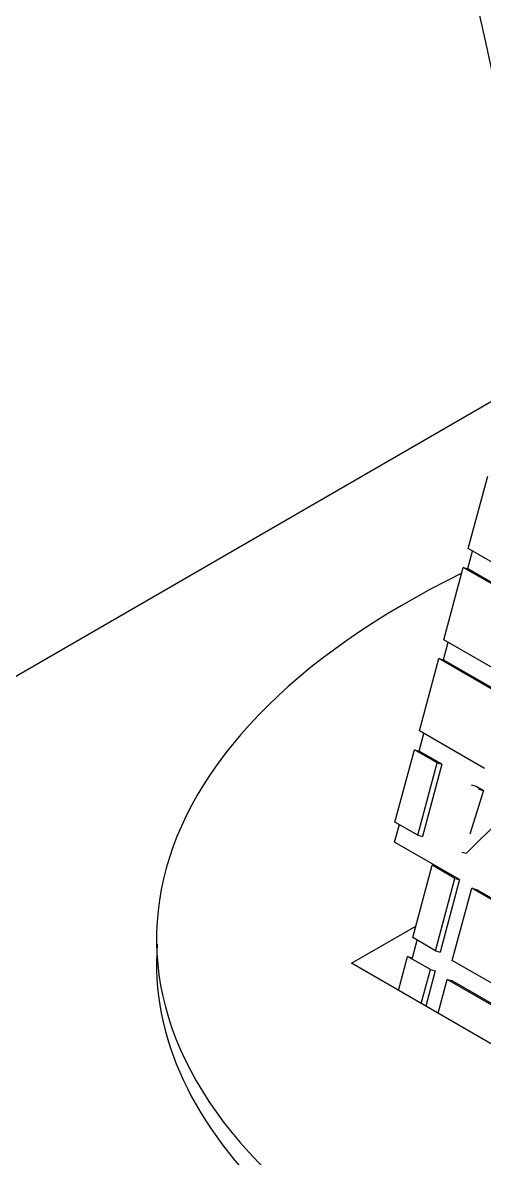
# Model space of a CAD drawing. Header units: millimetres. Extents: x -4973.8 to -4954.5, y -4694.7 to -4675.4.
# Drawn here: x -4965.418 to -4964.451, y -4684.791 to -4682.411 of the extents above; entities that cross this region are included whole.
import ezdxf

# ---------------------------------------------------------------- set-up
doc = ezdxf.new("R2010")
doc.units = ezdxf.units.MM
doc.header["$LTSCALE"] = 10
doc.layers.add('Termotécnica', color=7, linetype='Continuous')

msp = doc.modelspace()

# ---------------------------------------------------------------- linework, layer by layer
at = {"layer": 'Termotécnica', "color": 3}
msp.add_line((-4966.3919, -4684.3342), (-4964.3829, -4683.1743), dxfattribs=at)
at = {"layer": 'Termotécnica', "color": 1}
for p, q in [((-4964.4844, -4683.5132), (-4964.4438, -4683.3614)), ((-4964.3484, -4683.5917), (-4964.4844, -4683.5132)), ((-4964.5356, -4683.7044), (-4964.495, -4683.5526)), ((-4964.495, -4683.5526), (-4964.4851, -4683.5552)), ((-4964.3589, -4683.6312), (-4964.495, -4683.5526)), ((-4964.3996, -4683.7829), (-4964.5356, -4683.7044)), ((-4964.5869, -4683.8955), (-4964.5462, -4683.7438)), ((-4964.5462, -4683.7438), (-4964.5363, -4683.7464)), ((-4964.4101, -4683.8223), (-4964.5462, -4683.7438)), ((-4964.4508, -4683.9741), (-4964.5869, -4683.8955)), ((-4964.6381, -4684.0867), (-4964.5974, -4683.935)), ((-4964.5497, -4683.9625), (-4964.5974, -4683.935)), ((-4964.5974, -4683.935), (-4964.5876, -4683.9376)), ((-4964.5904, -4684.1143), (-4964.5497, -4683.9625)), ((-4964.5497, -4683.9625), (-4964.5399, -4683.9651)), ((-4964.5904, -4684.1143), (-4964.6381, -4684.0867)), ((-4964.5904, -4684.1143), (-4964.5805, -4684.1169)), ((-4964.601, -4684.3289), (-4964.5603, -4684.1771)), ((-4964.5603, -4684.1771), (-4964.5504, -4684.1798)), ((-4964.5126, -4684.2047), (-4964.5603, -4684.1771)), ((-4964.5533, -4684.3564), (-4964.5126, -4684.2047)), ((-4964.5179, -4684.3768), (-4964.4772, -4684.2251)), ((-4964.5126, -4684.2047), (-4964.5027, -4684.2073)), ((-4964.4772, -4684.2251), (-4964.4674, -4684.2277)), ((-4964.3412, -4684.3036), (-4964.4772, -4684.2251)), ((-4964.5533, -4684.3564), (-4964.601, -4684.3289)), ((-4964.6306, -4684.4394), (-4964.6115, -4684.3683)), ((-4964.6115, -4684.3683), (-4964.6017, -4684.371)), ((-4964.5638, -4684.3959), (-4964.6115, -4684.3683)), ((-4964.5533, -4684.3564), (-4964.5434, -4684.3591)), ((-4964.3818, -4684.4554), (-4964.5179, -4684.3768)), ((-4964.5829, -4684.4669), (-4964.5638, -4684.3959)), ((-4964.5638, -4684.3959), (-4964.554, -4684.3985)), ((-4964.5475, -4684.4873), (-4964.5285, -4684.4163)), ((-4964.5285, -4684.4163), (-4964.5186, -4684.4189)), ((-4964.3924, -4684.4948), (-4964.5285, -4684.4163))]:
    msp.add_line(p, q, dxfattribs=at)
at = {"layer": 'Termotécnica', "color": 2}
for p, q in [((-4964.4851, -4683.5552), (-4964.4753, -4683.5185)), ((-4964.4851, -4683.5552), (-4964.3491, -4683.6338)), ((-4964.5363, -4683.7464), (-4964.5265, -4683.7096)), ((-4964.5363, -4683.7464), (-4964.4003, -4683.825)), ((-4964.5876, -4683.9376), (-4964.5777, -4683.9008)), ((-4964.5399, -4683.9651), (-4964.5876, -4683.9376)), ((-4964.5399, -4683.9651), (-4964.5805, -4684.1169)), ((-4964.4781, -4684.0085), (-4964.4682, -4684.0111)), ((-4964.4682, -4684.0111), (-4964.4525, -4684.0202)), ((-4964.4525, -4684.0202), (-4964.4809, -4684.1118)), ((-4964.4629, -4684.0174), (-4964.4525, -4684.0202)), ((-4964.4883, -4684.1521), (-4964.4167, -4684.0815)), ((-4964.6388, -4684.1288), (-4964.6289, -4684.092)), ((-4964.5027, -4684.2073), (-4964.6388, -4684.1288)), ((-4964.4981, -4684.1494), (-4964.4883, -4684.1521)), ((-4964.5027, -4684.2073), (-4964.5434, -4684.3591)), ((-4964.4674, -4684.2277), (-4964.3313, -4684.3063)), ((-4964.7293, -4684.3824), (-4964.5944, -4684.3045)), ((-4964.6017, -4684.371), (-4964.5918, -4684.3342)), ((-4963.1389, -4685.3006), (-4964.7293, -4684.3824)), ((-4964.554, -4684.3985), (-4964.5737, -4684.4722)), ((-4964.5186, -4684.4189), (-4964.3826, -4684.4975))]:
    msp.add_line(p, q, dxfattribs=at)
at = {"layer": 'Termotécnica', "color": 1}
msp.add_lwpolyline([(-4964.4804, -4682.3086), (-4964.4495, -4682.4455), (-4964.4217, -4682.5739), (-4964.3992, -4682.6982), (-4964.3841, -4682.8232), (-4964.378, -4682.9525), (-4964.3791, -4683.0858), (-4964.383, -4683.1743)], dxfattribs=at)
at = {"layer": 'Termotécnica', "color": 3}
for centre, start_param, end_param in [((-4963.0506, -4684.3314), -0.804629, 4.682407), ((-4963.0506, -4684.3824), -0.037238, 3.178267)]:
    msp.add_ellipse(centre, major_axis=(-2.0873, 0), ratio=0.509483, start_param=start_param, end_param=end_param, dxfattribs=at)

doc.saveas('drawing.dxf')
